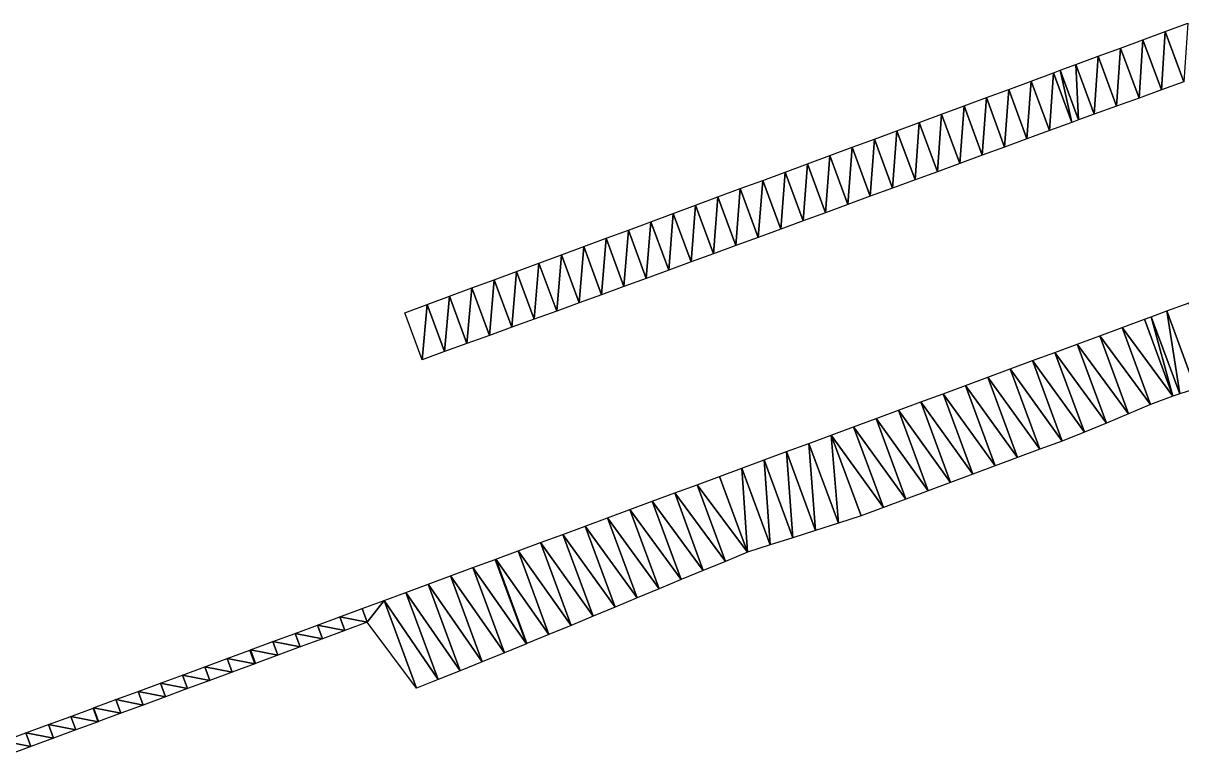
# Model space of a CAD drawing. Header units: metres. Extents: x 1882598 to 1885460, y 3171405 to 3171756.
# Drawn here: x 1884815.83 to 1884864.41, y 3171625.15 to 3171655.8 of the extents above; entities that cross this region are included whole.
import ezdxf

# ---------------------------------------------------------------- set-up
doc = ezdxf.new("R2010")
doc.units = ezdxf.units.M
doc.header["$MEASUREMENT"] = 0
doc.layers.add('Triangles surfaces projet', color=7, linetype='Continuous', true_color=0x848484)

msp = doc.modelspace()

# ---------------------------------------------------------------- linework, layer by layer
at = {"layer": 'Triangles surfaces projet'}
for points in [[(1884863.722, 3171655.455, 145.113), (1884863.561, 3171653.006, 145.131), (1884862.784, 3171655.109, 145.075), (1884863.722, 3171655.455, 145.113)], [(1884863.722, 3171655.455, 145.463), (1884863.561, 3171653.006, 145.481), (1884862.784, 3171655.109, 145.425), (1884863.722, 3171655.455, 145.463)], [(1884863.722, 3171655.455, 145.113), (1884864.501, 3171653.347, 145.169), (1884863.561, 3171653.006, 145.131), (1884863.722, 3171655.455, 145.113)], [(1884864.501, 3171653.347, 145.519), (1884863.561, 3171653.006, 145.481), (1884863.722, 3171655.455, 145.463), (1884864.501, 3171653.347, 145.519)], [(1884864.501, 3171653.347, 145.169), (1884863.722, 3171655.455, 145.113), (1884864.66, 3171655.802, 145.151), (1884864.501, 3171653.347, 145.169)], [(1884864.66, 3171655.802, 145.501), (1884864.501, 3171653.347, 145.519), (1884863.722, 3171655.455, 145.463), (1884864.66, 3171655.802, 145.501)], [(1884862.621, 3171652.665, 145.093), (1884861.846, 3171654.762, 145.037), (1884862.784, 3171655.109, 145.075), (1884862.621, 3171652.665, 145.093)], [(1884862.784, 3171655.109, 145.425), (1884862.621, 3171652.665, 145.443), (1884861.846, 3171654.762, 145.387), (1884862.784, 3171655.109, 145.425)], [(1884862.621, 3171652.665, 145.093), (1884862.784, 3171655.109, 145.075), (1884863.561, 3171653.006, 145.131), (1884862.621, 3171652.665, 145.093)], [(1884863.561, 3171653.006, 145.481), (1884862.621, 3171652.665, 145.443), (1884862.784, 3171655.109, 145.425), (1884863.561, 3171653.006, 145.481)], [(1884861.846, 3171654.762, 145.037), (1884861.68, 3171652.325, 145.055), (1884860.908, 3171654.416, 144.999), (1884861.846, 3171654.762, 145.037)], [(1884861.846, 3171654.762, 145.387), (1884861.68, 3171652.325, 145.405), (1884860.908, 3171654.416, 145.349), (1884861.846, 3171654.762, 145.387)], [(1884861.846, 3171654.762, 145.037), (1884862.621, 3171652.665, 145.093), (1884861.68, 3171652.325, 145.055), (1884861.846, 3171654.762, 145.037)], [(1884862.621, 3171652.665, 145.443), (1884861.68, 3171652.325, 145.405), (1884861.846, 3171654.762, 145.387), (1884862.621, 3171652.665, 145.443)], [(1884859.317, 3171653.828, 144.935), (1884859.97, 3171654.069, 144.962), (1884860.085, 3171651.747, 144.991), (1884859.317, 3171653.828, 144.935)], [(1884859.97, 3171654.069, 145.312), (1884860.085, 3171651.747, 145.341), (1884859.317, 3171653.828, 145.285), (1884859.97, 3171654.069, 145.312)], [(1884860.74, 3171651.984, 145.017), (1884859.97, 3171654.069, 144.962), (1884860.908, 3171654.416, 144.999), (1884860.74, 3171651.984, 145.017)], [(1884860.908, 3171654.416, 145.349), (1884860.74, 3171651.984, 145.367), (1884859.97, 3171654.069, 145.312), (1884860.908, 3171654.416, 145.349)], [(1884860.74, 3171651.984, 145.017), (1884860.085, 3171651.747, 144.991), (1884859.97, 3171654.069, 144.962), (1884860.74, 3171651.984, 145.017)], [(1884860.74, 3171651.984, 145.367), (1884860.085, 3171651.747, 145.341), (1884859.97, 3171654.069, 145.312), (1884860.74, 3171651.984, 145.367)], [(1884860.908, 3171654.416, 144.999), (1884861.68, 3171652.325, 145.055), (1884860.74, 3171651.984, 145.017), (1884860.908, 3171654.416, 144.999)], [(1884861.68, 3171652.325, 145.405), (1884860.74, 3171651.984, 145.367), (1884860.908, 3171654.416, 145.349), (1884861.68, 3171652.325, 145.405)], [(1884858.86, 3171651.302, 144.954), (1884858.094, 3171653.376, 144.899), (1884859.032, 3171653.722, 144.927), (1884858.86, 3171651.302, 144.954)], [(1884859.032, 3171653.722, 145.277), (1884858.86, 3171651.302, 145.304), (1884858.094, 3171653.376, 145.249), (1884859.032, 3171653.722, 145.277)], [(1884859.8, 3171651.643, 144.982), (1884858.86, 3171651.302, 144.954), (1884859.032, 3171653.722, 144.927), (1884859.8, 3171651.643, 144.982)], [(1884859.8, 3171651.643, 145.332), (1884858.86, 3171651.302, 145.304), (1884859.032, 3171653.722, 145.277), (1884859.8, 3171651.643, 145.332)], [(1884859.8, 3171651.643, 144.982), (1884859.032, 3171653.722, 144.927), (1884859.317, 3171653.828, 144.935), (1884859.8, 3171651.643, 144.982)], [(1884859.317, 3171653.828, 145.285), (1884859.8, 3171651.643, 145.332), (1884859.032, 3171653.722, 145.277), (1884859.317, 3171653.828, 145.285)], [(1884860.085, 3171651.747, 144.991), (1884859.8, 3171651.643, 144.982), (1884859.317, 3171653.828, 144.935), (1884860.085, 3171651.747, 144.991)], [(1884860.085, 3171651.747, 145.341), (1884859.8, 3171651.643, 145.332), (1884859.317, 3171653.828, 145.285), (1884860.085, 3171651.747, 145.341)], [(1884856.218, 3171652.683, 144.842), (1884857.156, 3171653.029, 144.87), (1884856.982, 3171650.614, 144.897), (1884856.218, 3171652.683, 144.842)], [(1884857.156, 3171653.029, 145.22), (1884856.982, 3171650.614, 145.247), (1884856.218, 3171652.683, 145.192), (1884857.156, 3171653.029, 145.22)], [(1884857.921, 3171650.958, 144.926), (1884856.982, 3171650.614, 144.897), (1884857.156, 3171653.029, 144.87), (1884857.921, 3171650.958, 144.926)], [(1884857.921, 3171650.958, 145.276), (1884856.982, 3171650.614, 145.247), (1884857.156, 3171653.029, 145.22), (1884857.921, 3171650.958, 145.276)], [(1884858.094, 3171653.376, 144.899), (1884857.921, 3171650.958, 144.926), (1884857.156, 3171653.029, 144.87), (1884858.094, 3171653.376, 144.899)], [(1884858.094, 3171653.376, 145.249), (1884857.921, 3171650.958, 145.276), (1884857.156, 3171653.029, 145.22), (1884858.094, 3171653.376, 145.249)], [(1884857.921, 3171650.958, 144.926), (1884858.094, 3171653.376, 144.899), (1884858.86, 3171651.302, 144.954), (1884857.921, 3171650.958, 144.926)], [(1884858.86, 3171651.302, 145.304), (1884857.921, 3171650.958, 145.276), (1884858.094, 3171653.376, 145.249), (1884858.86, 3171651.302, 145.304)], [(1884856.043, 3171650.27, 144.869), (1884855.28, 3171652.336, 144.814), (1884856.218, 3171652.683, 144.842), (1884856.043, 3171650.27, 144.869)], [(1884856.218, 3171652.683, 145.192), (1884856.043, 3171650.27, 145.219), (1884855.28, 3171652.336, 145.164), (1884856.218, 3171652.683, 145.192)], [(1884856.043, 3171650.27, 144.869), (1884856.218, 3171652.683, 144.842), (1884856.982, 3171650.614, 144.897), (1884856.043, 3171650.27, 144.869)], [(1884856.982, 3171650.614, 145.247), (1884856.043, 3171650.27, 145.219), (1884856.218, 3171652.683, 145.192), (1884856.982, 3171650.614, 145.247)], [(1884855.28, 3171652.336, 144.814), (1884855.104, 3171649.926, 144.841), (1884854.342, 3171651.989, 144.786), (1884855.28, 3171652.336, 144.814)], [(1884855.28, 3171652.336, 145.164), (1884855.104, 3171649.926, 145.191), (1884854.342, 3171651.989, 145.136), (1884855.28, 3171652.336, 145.164)], [(1884855.104, 3171649.926, 144.841), (1884855.28, 3171652.336, 144.814), (1884856.043, 3171650.27, 144.869), (1884855.104, 3171649.926, 144.841)], [(1884856.043, 3171650.27, 145.219), (1884855.104, 3171649.926, 145.191), (1884855.28, 3171652.336, 145.164), (1884856.043, 3171650.27, 145.219)], [(1884853.404, 3171651.643, 144.758), (1884853.226, 3171649.238, 144.785), (1884852.466, 3171651.296, 144.73), (1884853.404, 3171651.643, 144.758)], [(1884853.404, 3171651.643, 145.108), (1884853.226, 3171649.238, 145.135), (1884852.466, 3171651.296, 145.08), (1884853.404, 3171651.643, 145.108)], [(1884853.226, 3171649.238, 144.785), (1884853.404, 3171651.643, 144.758), (1884854.165, 3171649.582, 144.813), (1884853.226, 3171649.238, 144.785)], [(1884854.165, 3171649.582, 145.163), (1884853.226, 3171649.238, 145.135), (1884853.404, 3171651.643, 145.108), (1884854.165, 3171649.582, 145.163)], [(1884853.404, 3171651.643, 144.758), (1884854.342, 3171651.989, 144.786), (1884854.165, 3171649.582, 144.813), (1884853.404, 3171651.643, 144.758)], [(1884854.342, 3171651.989, 145.136), (1884854.165, 3171649.582, 145.163), (1884853.404, 3171651.643, 145.108), (1884854.342, 3171651.989, 145.136)], [(1884854.165, 3171649.582, 144.813), (1884854.342, 3171651.989, 144.786), (1884855.104, 3171649.926, 144.841), (1884854.165, 3171649.582, 144.813)], [(1884855.104, 3171649.926, 145.191), (1884854.165, 3171649.582, 145.163), (1884854.342, 3171651.989, 145.136), (1884855.104, 3171649.926, 145.191)], [(1884851.528, 3171650.95, 144.702), (1884852.466, 3171651.296, 144.73), (1884852.287, 3171648.894, 144.756), (1884851.528, 3171650.95, 144.702)], [(1884852.466, 3171651.296, 145.08), (1884852.287, 3171648.894, 145.106), (1884851.528, 3171650.95, 145.052), (1884852.466, 3171651.296, 145.08)], [(1884852.466, 3171651.296, 144.73), (1884853.226, 3171649.238, 144.785), (1884852.287, 3171648.894, 144.756), (1884852.466, 3171651.296, 144.73)], [(1884853.226, 3171649.238, 145.135), (1884852.287, 3171648.894, 145.106), (1884852.466, 3171651.296, 145.08), (1884853.226, 3171649.238, 145.135)], [(1884849.652, 3171650.256, 144.645), (1884850.59, 3171650.603, 144.673), (1884850.409, 3171648.206, 144.7), (1884849.652, 3171650.256, 144.645)], [(1884850.59, 3171650.603, 145.023), (1884850.409, 3171648.206, 145.05), (1884849.652, 3171650.256, 144.995), (1884850.59, 3171650.603, 145.023)], [(1884850.409, 3171648.206, 144.7), (1884850.59, 3171650.603, 144.673), (1884851.348, 3171648.55, 144.728), (1884850.409, 3171648.206, 144.7)], [(1884851.348, 3171648.55, 145.078), (1884850.409, 3171648.206, 145.05), (1884850.59, 3171650.603, 145.023), (1884851.348, 3171648.55, 145.078)], [(1884850.59, 3171650.603, 144.673), (1884851.528, 3171650.95, 144.702), (1884851.348, 3171648.55, 144.728), (1884850.59, 3171650.603, 144.673)], [(1884851.528, 3171650.95, 145.052), (1884851.348, 3171648.55, 145.078), (1884850.59, 3171650.603, 145.023), (1884851.528, 3171650.95, 145.052)], [(1884851.528, 3171650.95, 144.702), (1884852.287, 3171648.894, 144.756), (1884851.348, 3171648.55, 144.728), (1884851.528, 3171650.95, 144.702)], [(1884852.287, 3171648.894, 145.106), (1884851.348, 3171648.55, 145.078), (1884851.528, 3171650.95, 145.052), (1884852.287, 3171648.894, 145.106)], [(1884849.47, 3171647.862, 144.672), (1884848.714, 3171649.91, 144.617), (1884849.652, 3171650.256, 144.645), (1884849.47, 3171647.862, 144.672)], [(1884849.652, 3171650.256, 144.995), (1884849.47, 3171647.862, 145.022), (1884848.714, 3171649.91, 144.967), (1884849.652, 3171650.256, 144.995)], [(1884850.409, 3171648.206, 144.7), (1884849.47, 3171647.862, 144.672), (1884849.652, 3171650.256, 144.645), (1884850.409, 3171648.206, 144.7)], [(1884850.409, 3171648.206, 145.05), (1884849.47, 3171647.862, 145.022), (1884849.652, 3171650.256, 144.995), (1884850.409, 3171648.206, 145.05)], [(1884848.714, 3171649.91, 144.617), (1884848.531, 3171647.518, 144.643), (1884847.776, 3171649.563, 144.589), (1884848.714, 3171649.91, 144.617)], [(1884848.714, 3171649.91, 144.967), (1884848.531, 3171647.518, 144.993), (1884847.776, 3171649.563, 144.939), (1884848.714, 3171649.91, 144.967)], [(1884848.531, 3171647.518, 144.643), (1884848.714, 3171649.91, 144.617), (1884849.47, 3171647.862, 144.672), (1884848.531, 3171647.518, 144.643)], [(1884849.47, 3171647.862, 145.022), (1884848.531, 3171647.518, 144.993), (1884848.714, 3171649.91, 144.967), (1884849.47, 3171647.862, 145.022)], [(1884846.653, 3171646.83, 144.587), (1884845.9, 3171648.87, 144.533), (1884846.838, 3171649.217, 144.561), (1884846.653, 3171646.83, 144.587)], [(1884846.838, 3171649.217, 144.911), (1884846.653, 3171646.83, 144.937), (1884845.9, 3171648.87, 144.883), (1884846.838, 3171649.217, 144.911)], [(1884846.653, 3171646.83, 144.587), (1884846.838, 3171649.217, 144.561), (1884847.592, 3171647.174, 144.615), (1884846.653, 3171646.83, 144.587)], [(1884847.592, 3171647.174, 144.965), (1884846.653, 3171646.83, 144.937), (1884846.838, 3171649.217, 144.911), (1884847.592, 3171647.174, 144.965)], [(1884846.838, 3171649.217, 144.561), (1884847.776, 3171649.563, 144.589), (1884847.592, 3171647.174, 144.615), (1884846.838, 3171649.217, 144.561)], [(1884847.776, 3171649.563, 144.939), (1884847.592, 3171647.174, 144.965), (1884846.838, 3171649.217, 144.911), (1884847.776, 3171649.563, 144.939)], [(1884848.531, 3171647.518, 144.643), (1884847.592, 3171647.174, 144.615), (1884847.776, 3171649.563, 144.589), (1884848.531, 3171647.518, 144.643)], [(1884848.531, 3171647.518, 144.993), (1884847.592, 3171647.174, 144.965), (1884847.776, 3171649.563, 144.939), (1884848.531, 3171647.518, 144.993)], [(1884845.714, 3171646.486, 144.559), (1884844.962, 3171648.523, 144.505), (1884845.9, 3171648.87, 144.533), (1884845.714, 3171646.486, 144.559)], [(1884845.9, 3171648.87, 144.883), (1884845.714, 3171646.486, 144.909), (1884844.962, 3171648.523, 144.855), (1884845.9, 3171648.87, 144.883)], [(1884845.9, 3171648.87, 144.533), (1884846.653, 3171646.83, 144.587), (1884845.714, 3171646.486, 144.559), (1884845.9, 3171648.87, 144.533)], [(1884846.653, 3171646.83, 144.937), (1884845.714, 3171646.486, 144.909), (1884845.9, 3171648.87, 144.883), (1884846.653, 3171646.83, 144.937)], [(1884844.024, 3171648.177, 144.476), (1884843.836, 3171645.798, 144.502), (1884843.086, 3171647.83, 144.448), (1884844.024, 3171648.177, 144.476)], [(1884844.024, 3171648.177, 144.826), (1884843.836, 3171645.798, 144.852), (1884843.086, 3171647.83, 144.798), (1884844.024, 3171648.177, 144.826)], [(1884844.024, 3171648.177, 144.476), (1884844.775, 3171646.142, 144.531), (1884843.836, 3171645.798, 144.502), (1884844.024, 3171648.177, 144.476)], [(1884844.775, 3171646.142, 144.881), (1884843.836, 3171645.798, 144.852), (1884844.024, 3171648.177, 144.826), (1884844.775, 3171646.142, 144.881)], [(1884844.962, 3171648.523, 144.505), (1884844.775, 3171646.142, 144.531), (1884844.024, 3171648.177, 144.476), (1884844.962, 3171648.523, 144.505)], [(1884844.962, 3171648.523, 144.855), (1884844.775, 3171646.142, 144.881), (1884844.024, 3171648.177, 144.826), (1884844.962, 3171648.523, 144.855)], [(1884844.962, 3171648.523, 144.505), (1884845.714, 3171646.486, 144.559), (1884844.775, 3171646.142, 144.531), (1884844.962, 3171648.523, 144.505)], [(1884845.714, 3171646.486, 144.909), (1884844.775, 3171646.142, 144.881), (1884844.962, 3171648.523, 144.855), (1884845.714, 3171646.486, 144.909)], [(1884843.086, 3171647.83, 144.448), (1884842.897, 3171645.454, 144.474), (1884842.148, 3171647.484, 144.42), (1884843.086, 3171647.83, 144.448)], [(1884843.086, 3171647.83, 144.798), (1884842.897, 3171645.454, 144.824), (1884842.148, 3171647.484, 144.77), (1884843.086, 3171647.83, 144.798)], [(1884843.086, 3171647.83, 144.448), (1884843.836, 3171645.798, 144.502), (1884842.897, 3171645.454, 144.474), (1884843.086, 3171647.83, 144.448)], [(1884843.836, 3171645.798, 144.852), (1884842.897, 3171645.454, 144.824), (1884843.086, 3171647.83, 144.798), (1884843.836, 3171645.798, 144.852)], [(1884842.148, 3171647.484, 144.42), (1884841.958, 3171645.11, 144.446), (1884841.21, 3171647.137, 144.392), (1884842.148, 3171647.484, 144.42)], [(1884842.148, 3171647.484, 144.77), (1884841.958, 3171645.11, 144.796), (1884841.21, 3171647.137, 144.742), (1884842.148, 3171647.484, 144.77)], [(1884842.148, 3171647.484, 144.42), (1884842.897, 3171645.454, 144.474), (1884841.958, 3171645.11, 144.446), (1884842.148, 3171647.484, 144.42)], [(1884842.897, 3171645.454, 144.824), (1884841.958, 3171645.11, 144.796), (1884842.148, 3171647.484, 144.77), (1884842.897, 3171645.454, 144.824)], [(1884840.272, 3171646.79, 144.364), (1884840.08, 3171644.423, 144.39), (1884839.334, 3171646.444, 144.336), (1884840.272, 3171646.79, 144.364)], [(1884840.272, 3171646.79, 144.714), (1884840.08, 3171644.423, 144.74), (1884839.334, 3171646.444, 144.686), (1884840.272, 3171646.79, 144.714)], [(1884840.08, 3171644.423, 144.39), (1884840.272, 3171646.79, 144.364), (1884841.019, 3171644.766, 144.418), (1884840.08, 3171644.423, 144.39)], [(1884841.019, 3171644.766, 144.768), (1884840.08, 3171644.423, 144.74), (1884840.272, 3171646.79, 144.714), (1884841.019, 3171644.766, 144.768)], [(1884841.21, 3171647.137, 144.392), (1884841.019, 3171644.766, 144.418), (1884840.272, 3171646.79, 144.364), (1884841.21, 3171647.137, 144.392)], [(1884841.21, 3171647.137, 144.742), (1884841.019, 3171644.766, 144.768), (1884840.272, 3171646.79, 144.714), (1884841.21, 3171647.137, 144.742)], [(1884841.958, 3171645.11, 144.446), (1884841.019, 3171644.766, 144.418), (1884841.21, 3171647.137, 144.392), (1884841.958, 3171645.11, 144.446)], [(1884841.958, 3171645.11, 144.796), (1884841.019, 3171644.766, 144.768), (1884841.21, 3171647.137, 144.742), (1884841.958, 3171645.11, 144.796)], [(1884839.334, 3171646.444, 144.336), (1884839.14, 3171644.083, 144.361), (1884838.396, 3171646.097, 144.308), (1884839.334, 3171646.444, 144.336)], [(1884839.334, 3171646.444, 144.686), (1884839.14, 3171644.083, 144.711), (1884838.396, 3171646.097, 144.658), (1884839.334, 3171646.444, 144.686)], [(1884840.08, 3171644.423, 144.39), (1884839.14, 3171644.083, 144.361), (1884839.334, 3171646.444, 144.336), (1884840.08, 3171644.423, 144.39)], [(1884840.08, 3171644.423, 144.74), (1884839.14, 3171644.083, 144.711), (1884839.334, 3171646.444, 144.686), (1884840.08, 3171644.423, 144.74)], [(1884837.458, 3171645.751, 144.279), (1884837.259, 3171643.403, 144.305), (1884836.519, 3171645.404, 144.251), (1884837.458, 3171645.751, 144.279)], [(1884837.458, 3171645.751, 144.629), (1884837.259, 3171643.403, 144.655), (1884836.519, 3171645.404, 144.601), (1884837.458, 3171645.751, 144.629)], [(1884837.259, 3171643.403, 144.305), (1884837.458, 3171645.751, 144.279), (1884838.199, 3171643.743, 144.333), (1884837.259, 3171643.403, 144.305)], [(1884838.199, 3171643.743, 144.683), (1884837.259, 3171643.403, 144.655), (1884837.458, 3171645.751, 144.629), (1884838.199, 3171643.743, 144.683)], [(1884838.396, 3171646.097, 144.308), (1884838.199, 3171643.743, 144.333), (1884837.458, 3171645.751, 144.279), (1884838.396, 3171646.097, 144.308)], [(1884838.396, 3171646.097, 144.658), (1884838.199, 3171643.743, 144.683), (1884837.458, 3171645.751, 144.629), (1884838.396, 3171646.097, 144.658)], [(1884838.199, 3171643.743, 144.333), (1884838.396, 3171646.097, 144.308), (1884839.14, 3171644.083, 144.361), (1884838.199, 3171643.743, 144.333)], [(1884839.14, 3171644.083, 144.711), (1884838.199, 3171643.743, 144.683), (1884838.396, 3171646.097, 144.658), (1884839.14, 3171644.083, 144.711)], [(1884836.318, 3171643.063, 144.276), (1884835.581, 3171645.057, 144.223), (1884836.519, 3171645.404, 144.251), (1884836.318, 3171643.063, 144.276)], [(1884836.519, 3171645.404, 144.601), (1884836.318, 3171643.063, 144.626), (1884835.581, 3171645.057, 144.573), (1884836.519, 3171645.404, 144.601)], [(1884836.519, 3171645.404, 144.251), (1884837.259, 3171643.403, 144.305), (1884836.318, 3171643.063, 144.276), (1884836.519, 3171645.404, 144.251)], [(1884837.259, 3171643.403, 144.655), (1884836.318, 3171643.063, 144.626), (1884836.519, 3171645.404, 144.601), (1884837.259, 3171643.403, 144.655)], [(1884835.378, 3171642.723, 144.248), (1884834.643, 3171644.711, 144.195), (1884835.581, 3171645.057, 144.223), (1884835.378, 3171642.723, 144.248)], [(1884835.581, 3171645.057, 144.573), (1884835.378, 3171642.723, 144.598), (1884834.643, 3171644.711, 144.545), (1884835.581, 3171645.057, 144.573)], [(1884835.378, 3171642.723, 144.248), (1884835.581, 3171645.057, 144.223), (1884836.318, 3171643.063, 144.276), (1884835.378, 3171642.723, 144.248)], [(1884836.318, 3171643.063, 144.626), (1884835.378, 3171642.723, 144.598), (1884835.581, 3171645.057, 144.573), (1884836.318, 3171643.063, 144.626)], [(1884833.705, 3171644.364, 144.167), (1884833.497, 3171642.043, 144.192), (1884832.767, 3171644.018, 144.139), (1884833.705, 3171644.364, 144.167)], [(1884833.497, 3171642.043, 144.542), (1884832.767, 3171644.018, 144.489), (1884833.705, 3171644.364, 144.517), (1884833.497, 3171642.043, 144.542)], [(1884833.497, 3171642.043, 144.192), (1884833.705, 3171644.364, 144.167), (1884834.437, 3171642.383, 144.22), (1884833.497, 3171642.043, 144.192)], [(1884834.437, 3171642.383, 144.57), (1884833.497, 3171642.043, 144.542), (1884833.705, 3171644.364, 144.517), (1884834.437, 3171642.383, 144.57)], [(1884834.437, 3171642.383, 144.22), (1884833.705, 3171644.364, 144.167), (1884834.643, 3171644.711, 144.195), (1884834.437, 3171642.383, 144.22)], [(1884834.643, 3171644.711, 144.545), (1884834.437, 3171642.383, 144.57), (1884833.705, 3171644.364, 144.517), (1884834.643, 3171644.711, 144.545)], [(1884834.643, 3171644.711, 144.195), (1884835.378, 3171642.723, 144.248), (1884834.437, 3171642.383, 144.22), (1884834.643, 3171644.711, 144.195)], [(1884835.378, 3171642.723, 144.598), (1884834.437, 3171642.383, 144.57), (1884834.643, 3171644.711, 144.545), (1884835.378, 3171642.723, 144.598)], [(1884832.557, 3171641.703, 144.164), (1884831.829, 3171643.671, 144.112), (1884832.767, 3171644.018, 144.139), (1884832.557, 3171641.703, 144.164)], [(1884832.557, 3171641.703, 144.514), (1884831.829, 3171643.671, 144.462), (1884832.767, 3171644.018, 144.489), (1884832.557, 3171641.703, 144.514)], [(1884833.497, 3171642.043, 144.192), (1884832.557, 3171641.703, 144.164), (1884832.767, 3171644.018, 144.139), (1884833.497, 3171642.043, 144.192)], [(1884833.497, 3171642.043, 144.542), (1884832.557, 3171641.703, 144.514), (1884832.767, 3171644.018, 144.489), (1884833.497, 3171642.043, 144.542)], [(1884864.722, 3171644.093, 145.497), (1884864.989, 3171640.485, 145.029), (1884863.784, 3171643.746, 145.459), (1884864.722, 3171644.093, 145.497)], [(1884861.908, 3171643.053, 145.396), (1884862.846, 3171643.4, 145.424), (1884864.034, 3171640.184, 145.002), (1884861.908, 3171643.053, 145.396)], [(1884863.131, 3171643.505, 145.433), (1884864.034, 3171640.184, 145.002), (1884862.846, 3171643.4, 145.424), (1884863.131, 3171643.505, 145.433)], [(1884864.327, 3171640.269, 145.007), (1884863.131, 3171643.505, 145.433), (1884863.784, 3171643.746, 145.459), (1884864.327, 3171640.269, 145.007)], [(1884864.034, 3171640.184, 145.002), (1884863.131, 3171643.505, 145.433), (1884864.327, 3171640.269, 145.007), (1884864.034, 3171640.184, 145.002)], [(1884864.327, 3171640.269, 145.007), (1884863.784, 3171643.746, 145.459), (1884864.989, 3171640.485, 145.029), (1884864.327, 3171640.269, 145.007)], [(1884863.101, 3171639.824, 144.971), (1884860.97, 3171642.706, 145.368), (1884861.908, 3171643.053, 145.396), (1884863.101, 3171639.824, 144.971)], [(1884863.101, 3171639.824, 144.971), (1884861.908, 3171643.053, 145.396), (1884864.034, 3171640.184, 145.002), (1884863.101, 3171639.824, 144.971)], [(1884861.254, 3171639.052, 144.897), (1884859.094, 3171642.013, 145.312), (1884860.032, 3171642.36, 145.34), (1884861.254, 3171639.052, 144.897)], [(1884862.178, 3171639.438, 144.934), (1884860.032, 3171642.36, 145.34), (1884860.97, 3171642.706, 145.368), (1884862.178, 3171639.438, 144.934)], [(1884861.254, 3171639.052, 144.897), (1884860.032, 3171642.36, 145.34), (1884862.178, 3171639.438, 144.934), (1884861.254, 3171639.052, 144.897)], [(1884863.101, 3171639.824, 144.971), (1884862.178, 3171639.438, 144.934), (1884860.97, 3171642.706, 145.368), (1884863.101, 3171639.824, 144.971)], [(1884858.156, 3171641.667, 145.284), (1884859.094, 3171642.013, 145.312), (1884860.331, 3171638.665, 144.86), (1884858.156, 3171641.667, 145.284)], [(1884860.331, 3171638.665, 144.86), (1884859.094, 3171642.013, 145.312), (1884861.254, 3171639.052, 144.897), (1884860.331, 3171638.665, 144.86)], [(1884859.401, 3171638.298, 144.827), (1884857.218, 3171641.32, 145.255), (1884858.156, 3171641.667, 145.284), (1884859.401, 3171638.298, 144.827)], [(1884859.401, 3171638.298, 144.827), (1884858.156, 3171641.667, 145.284), (1884860.331, 3171638.665, 144.86), (1884859.401, 3171638.298, 144.827)], [(1884857.526, 3171637.602, 144.768), (1884855.342, 3171640.627, 145.199), (1884856.28, 3171640.973, 145.227), (1884857.526, 3171637.602, 144.768)], [(1884857.218, 3171641.32, 145.255), (1884858.463, 3171637.95, 144.798), (1884856.28, 3171640.973, 145.227), (1884857.218, 3171641.32, 145.255)], [(1884857.526, 3171637.602, 144.768), (1884856.28, 3171640.973, 145.227), (1884858.463, 3171637.95, 144.798), (1884857.526, 3171637.602, 144.768)], [(1884859.401, 3171638.298, 144.827), (1884858.463, 3171637.95, 144.798), (1884857.218, 3171641.32, 145.255), (1884859.401, 3171638.298, 144.827)], [(1884856.588, 3171637.254, 144.739), (1884854.404, 3171640.28, 145.171), (1884855.342, 3171640.627, 145.199), (1884856.588, 3171637.254, 144.739)], [(1884856.588, 3171637.254, 144.739), (1884855.342, 3171640.627, 145.199), (1884857.526, 3171637.602, 144.768), (1884856.588, 3171637.254, 144.739)], [(1884854.714, 3171636.557, 144.68), (1884852.528, 3171639.587, 145.115), (1884853.466, 3171639.934, 145.143), (1884854.714, 3171636.557, 144.68)], [(1884853.466, 3171639.934, 145.143), (1884854.404, 3171640.28, 145.171), (1884855.651, 3171636.905, 144.71), (1884853.466, 3171639.934, 145.143)], [(1884854.714, 3171636.557, 144.68), (1884853.466, 3171639.934, 145.143), (1884855.651, 3171636.905, 144.71), (1884854.714, 3171636.557, 144.68)], [(1884855.651, 3171636.905, 144.71), (1884854.404, 3171640.28, 145.171), (1884856.588, 3171637.254, 144.739), (1884855.651, 3171636.905, 144.71)], [(1884852.528, 3171639.587, 145.115), (1884853.776, 3171636.209, 144.651), (1884851.59, 3171639.24, 145.087), (1884852.528, 3171639.587, 145.115)], [(1884853.776, 3171636.209, 144.651), (1884852.528, 3171639.587, 145.115), (1884854.714, 3171636.557, 144.68), (1884853.776, 3171636.209, 144.651)], [(1884852.839, 3171635.861, 144.622), (1884850.652, 3171638.894, 145.058), (1884851.59, 3171639.24, 145.087), (1884852.839, 3171635.861, 144.622)], [(1884852.839, 3171635.861, 144.622), (1884851.59, 3171639.24, 145.087), (1884853.776, 3171636.209, 144.651), (1884852.839, 3171635.861, 144.622)], [(1884848.776, 3171638.201, 145.002), (1884849.714, 3171638.547, 145.03), (1884850.014, 3171634.85, 144.541), (1884848.776, 3171638.201, 145.002)], [(1884850.652, 3171638.894, 145.058), (1884851.901, 3171635.512, 144.593), (1884849.714, 3171638.547, 145.03), (1884850.652, 3171638.894, 145.058)], [(1884850.014, 3171634.85, 144.541), (1884849.714, 3171638.547, 145.03), (1884850.964, 3171635.164, 144.563), (1884850.014, 3171634.85, 144.541)], [(1884850.964, 3171635.164, 144.563), (1884849.714, 3171638.547, 145.03), (1884851.901, 3171635.512, 144.593), (1884850.964, 3171635.164, 144.563)], [(1884851.901, 3171635.512, 144.593), (1884850.652, 3171638.894, 145.058), (1884852.839, 3171635.861, 144.622), (1884851.901, 3171635.512, 144.593)], [(1884847.838, 3171637.854, 144.974), (1884848.776, 3171638.201, 145.002), (1884849.059, 3171634.549, 144.522), (1884847.838, 3171637.854, 144.974)], [(1884849.059, 3171634.549, 144.522), (1884848.776, 3171638.201, 145.002), (1884850.014, 3171634.85, 144.541), (1884849.059, 3171634.549, 144.522)], [(1884846.9, 3171637.507, 144.946), (1884847.149, 3171633.947, 144.483), (1884845.962, 3171637.161, 144.918), (1884846.9, 3171637.507, 144.946)], [(1884846.9, 3171637.507, 144.946), (1884847.838, 3171637.854, 144.974), (1884848.104, 3171634.248, 144.502), (1884846.9, 3171637.507, 144.946)], [(1884846.9, 3171637.507, 144.946), (1884848.104, 3171634.248, 144.502), (1884847.149, 3171633.947, 144.483), (1884846.9, 3171637.507, 144.946)], [(1884849.059, 3171634.549, 144.522), (1884848.104, 3171634.248, 144.502), (1884847.838, 3171637.854, 144.974), (1884849.059, 3171634.549, 144.522)], [(1884845.024, 3171636.814, 144.89), (1884845.962, 3171637.161, 144.918), (1884846.197, 3171633.64, 144.462), (1884845.024, 3171636.814, 144.89)], [(1884845.962, 3171637.161, 144.918), (1884847.149, 3171633.947, 144.483), (1884846.197, 3171633.64, 144.462), (1884845.962, 3171637.161, 144.918)], [(1884846.197, 3171633.64, 144.462), (1884844.086, 3171636.468, 144.861), (1884845.024, 3171636.814, 144.89), (1884846.197, 3171633.64, 144.462)], [(1884842.21, 3171635.774, 144.805), (1884843.148, 3171636.121, 144.833), (1884844.348, 3171632.874, 144.389), (1884842.21, 3171635.774, 144.805)], [(1884843.148, 3171636.121, 144.833), (1884844.086, 3171636.468, 144.861), (1884845.272, 3171633.257, 144.425), (1884843.148, 3171636.121, 144.833)], [(1884844.348, 3171632.874, 144.389), (1884843.148, 3171636.121, 144.833), (1884845.272, 3171633.257, 144.425), (1884844.348, 3171632.874, 144.389)], [(1884845.272, 3171633.257, 144.425), (1884844.086, 3171636.468, 144.861), (1884846.197, 3171633.64, 144.462), (1884845.272, 3171633.257, 144.425)], [(1884843.423, 3171632.491, 144.352), (1884841.272, 3171635.428, 144.777), (1884842.21, 3171635.774, 144.805), (1884843.423, 3171632.491, 144.352)], [(1884843.423, 3171632.491, 144.352), (1884842.21, 3171635.774, 144.805), (1884844.348, 3171632.874, 144.389), (1884843.423, 3171632.491, 144.352)], [(1884841.574, 3171631.724, 144.279), (1884839.396, 3171634.735, 144.721), (1884840.334, 3171635.081, 144.749), (1884841.574, 3171631.724, 144.279)], [(1884842.499, 3171632.107, 144.316), (1884840.334, 3171635.081, 144.749), (1884841.272, 3171635.428, 144.777), (1884842.499, 3171632.107, 144.316)], [(1884841.574, 3171631.724, 144.279), (1884840.334, 3171635.081, 144.749), (1884842.499, 3171632.107, 144.316), (1884841.574, 3171631.724, 144.279)], [(1884842.499, 3171632.107, 144.316), (1884841.272, 3171635.428, 144.777), (1884843.423, 3171632.491, 144.352), (1884842.499, 3171632.107, 144.316)], [(1884840.65, 3171631.341, 144.242), (1884838.458, 3171634.388, 144.693), (1884839.396, 3171634.735, 144.721), (1884840.65, 3171631.341, 144.242)], [(1884841.574, 3171631.724, 144.279), (1884840.65, 3171631.341, 144.242), (1884839.396, 3171634.735, 144.721), (1884841.574, 3171631.724, 144.279)], [(1884838.458, 3171634.388, 144.693), (1884839.726, 3171630.957, 144.206), (1884837.52, 3171634.041, 144.664), (1884838.458, 3171634.388, 144.693)], [(1884839.726, 3171630.957, 144.206), (1884838.458, 3171634.388, 144.693), (1884840.65, 3171631.341, 144.242), (1884839.726, 3171630.957, 144.206)], [(1884837.877, 3171630.19, 144.132), (1884835.644, 3171633.348, 144.609), (1884836.582, 3171633.695, 144.637), (1884837.877, 3171630.19, 144.132)], [(1884837.52, 3171634.041, 144.664), (1884838.801, 3171630.573, 144.169), (1884836.582, 3171633.695, 144.637), (1884837.52, 3171634.041, 144.664)], [(1884836.582, 3171633.695, 144.637), (1884838.801, 3171630.573, 144.169), (1884837.877, 3171630.19, 144.132), (1884836.582, 3171633.695, 144.637)], [(1884839.726, 3171630.957, 144.206), (1884838.801, 3171630.573, 144.169), (1884837.52, 3171634.041, 144.664), (1884839.726, 3171630.957, 144.206)], [(1884836.933, 3171629.802, 144.096), (1884834.687, 3171632.995, 144.582), (1884835.625, 3171633.341, 144.609), (1884836.933, 3171629.802, 144.096)], [(1884835.644, 3171633.348, 144.609), (1884836.951, 3171629.81, 144.097), (1884835.625, 3171633.341, 144.609), (1884835.644, 3171633.348, 144.609)], [(1884836.933, 3171629.802, 144.096), (1884835.625, 3171633.341, 144.609), (1884836.951, 3171629.81, 144.097), (1884836.933, 3171629.802, 144.096)], [(1884835.644, 3171633.348, 144.609), (1884837.877, 3171630.19, 144.132), (1884836.951, 3171629.81, 144.097), (1884835.644, 3171633.348, 144.609)], [(1884832.811, 3171632.302, 144.53), (1884833.749, 3171632.648, 144.556), (1884835.08, 3171629.047, 144.029), (1884832.811, 3171632.302, 144.53)], [(1884836.007, 3171629.423, 144.062), (1884833.749, 3171632.648, 144.556), (1884834.687, 3171632.995, 144.582), (1884836.007, 3171629.423, 144.062)], [(1884833.749, 3171632.648, 144.556), (1884836.007, 3171629.423, 144.062), (1884835.08, 3171629.047, 144.029), (1884833.749, 3171632.648, 144.556)], [(1884834.687, 3171632.995, 144.582), (1884836.933, 3171629.802, 144.096), (1884836.007, 3171629.423, 144.062), (1884834.687, 3171632.995, 144.582)], [(1884832.811, 3171632.302, 144.53), (1884834.152, 3171628.672, 143.996), (1884831.873, 3171631.955, 144.505), (1884832.811, 3171632.302, 144.53)], [(1884834.152, 3171628.672, 143.996), (1884832.811, 3171632.302, 144.53), (1884835.08, 3171629.047, 144.029), (1884834.152, 3171628.672, 143.996)], [(1884831.873, 3171631.955, 144.505), (1884833.223, 3171628.301, 143.965), (1884830.96, 3171631.618, 144.482), (1884831.873, 3171631.955, 144.505)], [(1884831.873, 3171631.955, 144.505), (1884834.152, 3171628.672, 143.996), (1884833.223, 3171628.301, 143.965), (1884831.873, 3171631.955, 144.505)], [(1884829.108, 3171630.933, 144.435), (1884830.046, 3171631.28, 144.458), (1884830.257, 3171630.71, 144.45), (1884829.108, 3171630.933, 144.435)], [(1884830.96, 3171631.618, 144.482), (1884830.257, 3171630.71, 144.45), (1884830.046, 3171631.28, 144.458), (1884830.96, 3171631.618, 144.482)], [(1884830.257, 3171630.71, 144.45), (1884830.96, 3171631.618, 144.482), (1884832.317, 3171627.944, 143.936), (1884830.257, 3171630.71, 144.45)], [(1884830.96, 3171631.618, 144.482), (1884833.223, 3171628.301, 143.965), (1884832.317, 3171627.944, 143.936), (1884830.96, 3171631.618, 144.482)], [(1884829.319, 3171630.363, 144.427), (1884828.17, 3171630.587, 144.412), (1884829.108, 3171630.933, 144.435), (1884829.319, 3171630.363, 144.427)], [(1884830.257, 3171630.71, 144.45), (1884829.319, 3171630.363, 144.427), (1884829.108, 3171630.933, 144.435), (1884830.257, 3171630.71, 144.45)], [(1884827.443, 3171629.67, 144.382), (1884826.294, 3171629.894, 144.369), (1884827.232, 3171630.24, 144.39), (1884827.443, 3171629.67, 144.382)], [(1884827.232, 3171630.24, 144.39), (1884828.17, 3171630.587, 144.412), (1884828.381, 3171630.017, 144.404), (1884827.232, 3171630.24, 144.39)], [(1884827.232, 3171630.24, 144.39), (1884828.381, 3171630.017, 144.404), (1884827.443, 3171629.67, 144.382), (1884827.232, 3171630.24, 144.39)], [(1884828.381, 3171630.017, 144.404), (1884828.17, 3171630.587, 144.412), (1884829.319, 3171630.363, 144.427), (1884828.381, 3171630.017, 144.404)], [(1884826.505, 3171629.324, 144.36), (1884825.356, 3171629.547, 144.348), (1884826.294, 3171629.894, 144.369), (1884826.505, 3171629.324, 144.36)], [(1884826.505, 3171629.324, 144.36), (1884826.294, 3171629.894, 144.369), (1884827.443, 3171629.67, 144.382), (1884826.505, 3171629.324, 144.36)], [(1884824.388, 3171629.189, 144.327), (1884825.326, 3171629.536, 144.347), (1884825.536, 3171628.966, 144.338), (1884824.388, 3171629.189, 144.327)], [(1884825.552, 3171628.971, 144.339), (1884825.326, 3171629.536, 144.347), (1884825.341, 3171629.541, 144.347), (1884825.552, 3171628.971, 144.339)], [(1884825.536, 3171628.966, 144.338), (1884825.326, 3171629.536, 144.347), (1884825.552, 3171628.971, 144.339), (1884825.536, 3171628.966, 144.338)], [(1884825.567, 3171628.977, 144.339), (1884825.341, 3171629.541, 144.347), (1884825.356, 3171629.547, 144.348), (1884825.567, 3171628.977, 144.339)], [(1884825.552, 3171628.971, 144.339), (1884825.341, 3171629.541, 144.347), (1884825.567, 3171628.977, 144.339), (1884825.552, 3171628.971, 144.339)], [(1884825.567, 3171628.977, 144.339), (1884825.356, 3171629.547, 144.348), (1884826.505, 3171629.324, 144.36), (1884825.567, 3171628.977, 144.339)], [(1884823.66, 3171628.272, 144.298), (1884822.511, 3171628.496, 144.287), (1884823.449, 3171628.843, 144.307), (1884823.66, 3171628.272, 144.298)], [(1884824.598, 3171628.619, 144.318), (1884823.449, 3171628.843, 144.307), (1884824.388, 3171629.189, 144.327), (1884824.598, 3171628.619, 144.318)], [(1884823.66, 3171628.272, 144.298), (1884823.449, 3171628.843, 144.307), (1884824.598, 3171628.619, 144.318), (1884823.66, 3171628.272, 144.298)], [(1884824.388, 3171629.189, 144.327), (1884825.536, 3171628.966, 144.338), (1884824.598, 3171628.619, 144.318), (1884824.388, 3171629.189, 144.327)], [(1884822.722, 3171627.926, 144.279), (1884821.583, 3171628.153, 144.269), (1884822.511, 3171628.496, 144.287), (1884822.722, 3171627.926, 144.279)], [(1884822.722, 3171627.926, 144.279), (1884822.511, 3171628.496, 144.287), (1884823.66, 3171628.272, 144.298), (1884822.722, 3171627.926, 144.279)], [(1884820.865, 3171627.239, 144.243), (1884819.716, 3171627.463, 144.233), (1884820.654, 3171627.81, 144.251), (1884820.865, 3171627.239, 144.243)], [(1884821.583, 3171628.153, 144.269), (1884821.794, 3171627.583, 144.26), (1884820.654, 3171627.81, 144.251), (1884821.583, 3171628.153, 144.269)], [(1884820.865, 3171627.239, 144.243), (1884820.654, 3171627.81, 144.251), (1884821.794, 3171627.583, 144.26), (1884820.865, 3171627.239, 144.243)], [(1884821.794, 3171627.583, 144.26), (1884821.583, 3171628.153, 144.269), (1884822.722, 3171627.926, 144.279), (1884821.794, 3171627.583, 144.26)], [(1884818.778, 3171627.116, 144.216), (1884819.716, 3171627.463, 144.233), (1884819.927, 3171626.893, 144.225), (1884818.778, 3171627.116, 144.216)], [(1884819.716, 3171627.463, 144.233), (1884820.865, 3171627.239, 144.243), (1884819.927, 3171626.893, 144.225), (1884819.716, 3171627.463, 144.233)], [(1884818.97, 3171626.539, 144.208), (1884817.821, 3171626.763, 144.2), (1884818.759, 3171627.11, 144.216), (1884818.97, 3171626.539, 144.208)], [(1884818.989, 3171626.546, 144.208), (1884818.759, 3171627.11, 144.216), (1884818.778, 3171627.116, 144.216), (1884818.989, 3171626.546, 144.208)], [(1884818.97, 3171626.539, 144.208), (1884818.759, 3171627.11, 144.216), (1884818.989, 3171626.546, 144.208), (1884818.97, 3171626.539, 144.208)], [(1884819.927, 3171626.893, 144.225), (1884818.989, 3171626.546, 144.208), (1884818.778, 3171627.116, 144.216), (1884819.927, 3171626.893, 144.225)], [(1884816.883, 3171626.416, 144.184), (1884817.094, 3171625.846, 144.175), (1884815.945, 3171626.07, 144.169), (1884816.883, 3171626.416, 144.184)], [(1884816.883, 3171626.416, 144.184), (1884817.821, 3171626.763, 144.2), (1884818.032, 3171626.193, 144.191), (1884816.883, 3171626.416, 144.184)], [(1884816.883, 3171626.416, 144.184), (1884818.032, 3171626.193, 144.191), (1884817.094, 3171625.846, 144.175), (1884816.883, 3171626.416, 144.184)], [(1884817.821, 3171626.763, 144.2), (1884818.97, 3171626.539, 144.208), (1884818.032, 3171626.193, 144.191), (1884817.821, 3171626.763, 144.2)], [(1884816.156, 3171625.5, 144.16), (1884815.007, 3171625.723, 144.154), (1884815.945, 3171626.07, 144.169), (1884816.156, 3171625.5, 144.16)], [(1884817.094, 3171625.846, 144.175), (1884816.156, 3171625.5, 144.16), (1884815.945, 3171626.07, 144.169), (1884817.094, 3171625.846, 144.175)], [(1884815.218, 3171625.153, 144.146), (1884815.007, 3171625.723, 144.154), (1884816.156, 3171625.5, 144.16), (1884815.218, 3171625.153, 144.146)]]:
    msp.add_3dface(points, dxfattribs=at)

doc.saveas('drawing.dxf')
